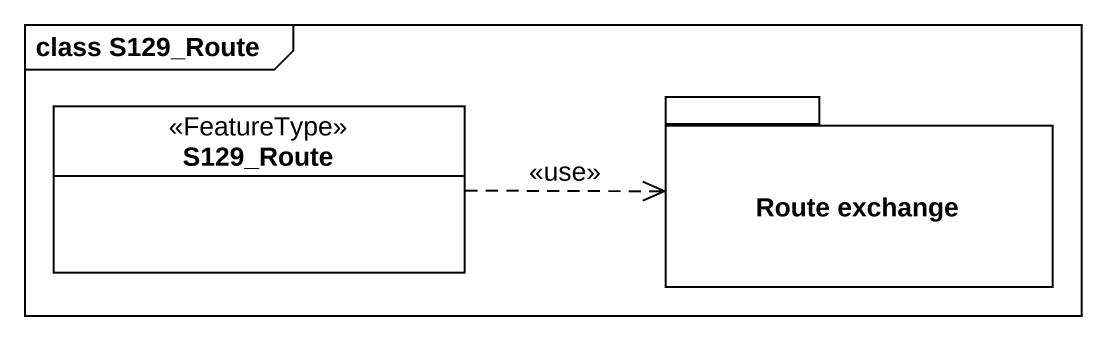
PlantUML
@startuml
mainframe class S129_Route
hide circle
hide empty members
class S129_Route <<FeatureType>>
package "Route exchange" as Route_exchange {
}
S129_Route .right.> Route_exchange : <<use>>
@enduml
